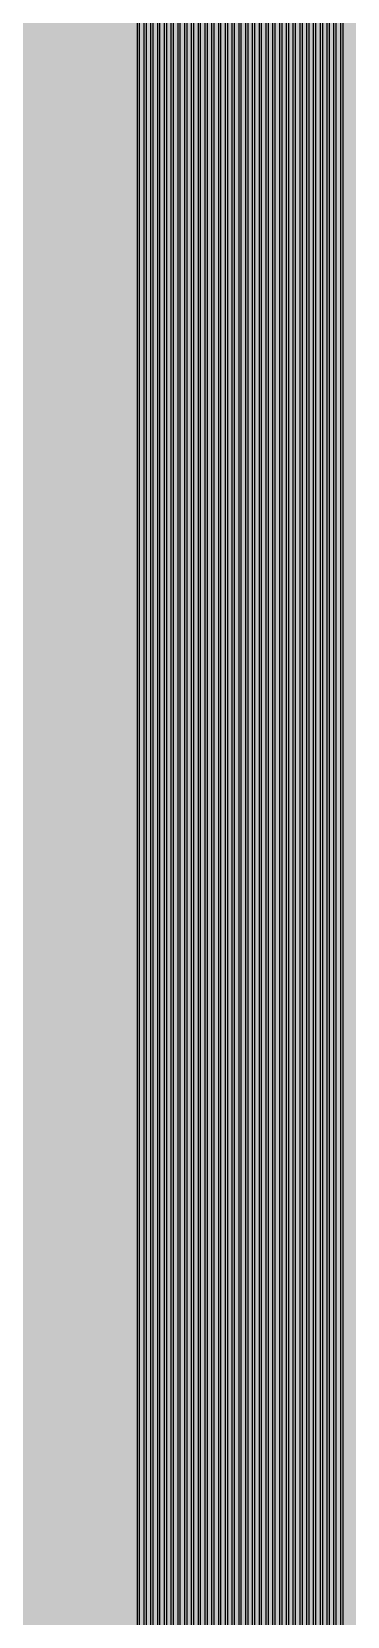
# Model space of a CAD drawing. Header units: metres. Extents: x -7231 to 10969, y -37556 to 1873.
# Drawn here: x -926 to -600, y -4676 to -3039 of the extents above; entities that cross this region are included whole.
import ezdxf

# ---------------------------------------------------------------- set-up
doc = ezdxf.new("R2010")
doc.units = ezdxf.units.M
doc.layers.add('Metal1', color=4, linetype='CONTINUOUS')
doc.layers.add('Polyimide', color=7, linetype='CONTINUOUS')

msp = doc.modelspace()

# ---------------------------------------------------------------- hatches: boundary and pattern name
at = {"layer": 'Polyimide'}
msp.add_hatch(color=7, dxfattribs=at).paths.add_polyline_path([(4065.7, -468), (4066.7, -502), (4068.5, -536), (4071.4, -570), (4075.5, -604), (4081, -638), (4088, -672), (4096.5, -706), (4106.6, -740), (4118.3, -774), (4131.6, -808), (4146.5, -842), (4162.9, -876), (4180.7, -910), (4199.8, -944), (4220.2, -978), (4241.7, -1012), (4264.2, -1046), (4287.5, -1080), (4311.5, -1114), (4336, -1148), (4360.9, -1182), (4385.9, -1216), (4410.9, -1250), (4435.7, -1284), (4460.2, -1318), (4484.2, -1352), (4507.5, -1385.9), (4530, -1419.9), (4551.5, -1453.9), (4571.9, -1487.9), (4591.1, -1521.9), (4608.9, -1555.9), (4625.3, -1589.9), (4640.1, -1623.9), (4653.4, -1657.9), (4665.1, -1691.9), (4675.2, -1725.9), (4683.7, -1759.9), (4690.7, -1793.9), (4696.2, -1827.9), (4700.3, -1861.9), (4703.2, -1895.9), (4705.1, -1929.9), (4706.1, -1963.9), (4706.4, -1997.9), (4706.5, -2031.9), (4706.5, -4793), (4710, -4838.4), (4720.2, -4882.7), (4737.1, -4925), (4760.1, -4964.2), (4788.9, -4999.5), (4822.6, -5030), (4860.5, -5055.1), (4901.8, -5074.2), (4901.8, -5074.2), (4970.7, -5105.2), (5034.7, -5145.3), (5092.8, -5193.5), (5143.8, -5249.2), (5186.9, -5311.2), (5221.2, -5378.4), (5246.2, -5449.7), (5261.4, -5523.7), (5266.5, -5599), (5261.4, -5674.3), (5246.2, -5748.3), (5221.2, -5819.6), (5186.9, -5886.8), (5143.8, -5948.8), (5092.8, -6004.5), (5034.7, -6052.7), (4970.7, -6092.8), (4901.8, -6123.8), (4860.5, -6142.9), (4822.6, -6168), (4788.9, -6198.5), (4760.1, -6233.8), (4737.1, -6273), (4720.2, -6315.3), (4710, -6359.6), (4706.5, -6405), (4706.5, -9221.5), (4710, -9266.9), (4720.2, -9311.2), (4737.1, -9353.5), (4760.1, -9392.7), (4788.9, -9428), (4822.6, -9458.5), (4860.5, -9483.6), (4901.8, -9502.7), (4970.7, -9533.7), (5034.7, -9573.8), (5092.8, -9622), (5143.8, -9677.7), (5186.9, -9739.7), (5221.2, -9806.9), (5246.2, -9878.2), (5261.4, -9952.2), (5266.5, -10027.5), (5261.4, -10102.8), (5246.2, -10176.8), (5221.2, -10248.1), (5186.9, -10315.3), (5143.8, -10377.3), (5092.8, -10433), (5034.7, -10481.2), (4970.7, -10521.3), (4901.8, -10552.3), (4860.5, -10571.4), (4822.6, -10596.5), (4788.9, -10627), (4760.1, -10662.3), (4737.1, -10701.5), (4720.2, -10743.8), (4710, -10788.1), (4706.5, -10833.5), (4706.5, -13650), (4710, -13695.4), (4720.2, -13739.7), (4737.1, -13782), (4760.1, -13821.2), (4788.9, -13856.5), (4822.6, -13887), (4860.5, -13912.1), (4901.8, -13931.2), (4970.7, -13962.2), (5034.7, -14002.2), (5092.8, -14050.5), (5143.8, -14106.2), (5186.9, -14168.2), (5221.2, -14235.4), (5246.2, -14306.7), (5261.4, -14380.7), (5266.5, -14456), (5261.4, -14531.3), (5246.2, -14605.3), (5221.2, -14676.5), (5186.9, -14743.8), (5143.8, -14805.8), (5092.8, -14861.5), (5034.7, -14909.7), (4970.7, -14949.8), (4901.8, -14980.8), (4860.5, -14999.9), (4822.6, -15025), (4788.9, -15055.5), (4760.1, -15090.8), (4737.1, -15130), (4720.2, -15172.3), (4710, -15216.6), (4706.5, -15262), (4706.5, -15456), (4720.9, -15750), (4764.1, -16041.3), (4835.7, -16326.8), (4934.9, -16604), (5060.7, -16870.2), (5212.1, -17122.7), (5387.5, -17359.2), (5585.2, -17577.3), (5803.3, -17775), (6039.8, -17950.4), (6292.3, -18101.8), (6558.4, -18227.6), (6835.6, -18326.8), (7121.2, -18398.3), (7412.4, -18441.5), (7706.5, -18456), (9969, -18456), (10047.4, -18459.8), (10125.1, -18471.4), (10201.2, -18490.4), (10275.2, -18516.9), (10346.1, -18550.5), (10413.5, -18590.8), (10476.5, -18637.6), (10534.7, -18690.3), (10587.4, -18748.5), (10634.2, -18811.5), (10674.5, -18878.9), (10708.1, -18949.8), (10734.6, -19023.8), (10753.6, -19099.9), (10765.2, -19177.6), (10769, -19256), (10769, -20895.8), (10730.2, -20951.4), (10694.6, -21009.1), (10662.2, -21068.6), (10633.2, -21129.9), (10607.6, -21192.7), (10585.5, -21256.7), (10566.9, -21322), (10552, -21388.1), (10540.8, -21455), (10533.4, -21522.3), (10529.6, -21590), (10529.6, -21657.8), (10533.4, -21725.5), (10540.8, -21792.9), (10552, -21859.7), (10566.9, -21925.9), (10585.5, -21991.1), (10607.6, -22055.2), (10633.2, -22117.9), (10662.2, -22179.2), (10694.6, -22238.7), (10730.2, -22296.4), (10769, -22352), (10769, -32454.2), (10728.7, -32510.5), (10691.7, -32568.9), (10658, -32629.3), (10627.8, -32691.6), (10601.2, -32755.4), (10578.2, -32820.7), (10558.9, -32887.1), (10543.4, -32954.5), (10531.8, -33022.7), (10524, -33091.4), (10520.1, -33160.5), (10520.1, -33229.7), (10524, -33298.8), (10531.8, -33367.5), (10543.4, -33435.7), (10558.9, -33503.1), (10578.2, -33569.5), (10601.2, -33634.8), (10627.8, -33698.6), (10658, -33760.8), (10691.7, -33821.3), (10728.7, -33879.7), (10769, -33936), (10769, -36556), (10765.2, -36634.4), (10753.6, -36712.1), (10734.6, -36788.2), (10708.1, -36862.1), (10674.5, -36933.1), (10634.2, -37000.5), (10587.4, -37063.5), (10534.7, -37121.7), (10476.5, -37174.4), (10413.5, -37221.2), (10346.1, -37261.5), (10275.2, -37295.1), (10201.2, -37321.6), (10125.1, -37340.6), (10047.4, -37352.1), (9969, -37356), (-6231, -37356), (-6309.4, -37352.1), (-6387.1, -37340.6), (-6463.2, -37321.6), (-6537.2, -37295.1), (-6608.1, -37261.5), (-6675.5, -37221.2), (-6738.5, -37174.4), (-6796.7, -37121.7), (-6849.4, -37063.5), (-6896.2, -37000.5), (-6936.5, -36933.1), (-6970.1, -36862.1), (-6996.6, -36788.2), (-7015.6, -36712.1), (-7027.2, -36634.4), (-7031, -36556), (-7031, -33936), (-6990.7, -33879.8), (-6953.7, -33821.3), (-6920, -33760.9), (-6889.8, -33698.6), (-6863.2, -33634.8), (-6840.2, -33569.5), (-6820.9, -33503.1), (-6805.4, -33435.7), (-6793.7, -33367.5), (-6785.9, -33298.8), (-6782, -33229.7), (-6782, -33160.5), (-6785.9, -33091.4), (-6793.7, -33022.7), (-6805.4, -32954.5), (-6820.9, -32887.1), (-6840.2, -32820.6), (-6863.2, -32755.4), (-6889.8, -32691.5), (-6920, -32629.3), (-6953.7, -32568.9), (-6990.7, -32510.4), (-7031, -32454.2), (-7031, -22364.8), (-6990.7, -22308.6), (-6953.7, -22250.1), (-6920, -22189.7), (-6889.8, -22127.5), (-6863.2, -22063.6), (-6840.2, -21998.4), (-6820.9, -21931.9), (-6805.4, -21864.5), (-6793.7, -21796.3), (-6785.9, -21727.6), (-6782, -21658.5), (-6782, -21589.3), (-6785.9, -21520.3), (-6793.7, -21451.5), (-6805.4, -21383.3), (-6820.9, -21315.9), (-6840.2, -21249.5), (-6863.2, -21184.2), (-6889.8, -21120.4), (-6920, -21058.1), (-6953.7, -20997.7), (-6990.7, -20939.3), (-7031, -20883), (-7031, -19256), (-7027.2, -19177.6), (-7015.6, -19099.9), (-6996.6, -19023.8), (-6970.1, -18949.8), (-6936.5, -18878.9), (-6896.2, -18811.5), (-6849.4, -18748.5), (-6796.7, -18690.3), (-6738.5, -18637.6), (-6675.5, -18590.8), (-6608.1, -18550.5), (-6537.2, -18516.9), (-6463.2, -18490.4), (-6387.1, -18471.4), (-6309.4, -18459.8), (-6231, -18456), (-3968.5, -18456), (-3674.4, -18441.5), (-3383.2, -18398.3), (-3097.6, -18326.8), (-2820.4, -18227.6), (-2554.3, -18101.8), (-2301.8, -17950.4), (-2065.3, -17775), (-1847.2, -17577.3), (-1649.5, -17359.2), (-1474.1, -17122.7), (-1322.7, -16870.2), (-1196.9, -16604), (-1097.7, -16326.8), (-1026.1, -16041.3), (-982.9, -15750), (-968.5, -15456), (-968.5, -15262), (-972, -15216.6), (-982.2, -15172.3), (-999.1, -15130), (-1022.1, -15090.8), (-1050.9, -15055.5), (-1084.6, -15025), (-1122.5, -14999.9), (-1163.8, -14980.8), (-1232.7, -14949.8), (-1296.7, -14909.7), (-1354.8, -14861.5), (-1405.8, -14805.8), (-1448.9, -14743.8), (-1483.2, -14676.5), (-1508.2, -14605.3), (-1523.4, -14531.3), (-1528.5, -14456), (-1523.4, -14380.7), (-1508.2, -14306.7), (-1483.2, -14235.4), (-1448.9, -14168.2), (-1405.8, -14106.2), (-1354.8, -14050.5), (-1296.7, -14002.2), (-1232.7, -13962.2), (-1163.8, -13931.2), (-1122.5, -13912.1), (-1084.6, -13887), (-1050.9, -13856.5), (-1022.1, -13821.2), (-999.1, -13782), (-982.2, -13739.7), (-972, -13695.4), (-968.5, -13650), (-968.5, -12309.6), (-972, -12264.3), (-982.2, -12219.9), (-999.1, -12177.7), (-1022.1, -12138.5), (-1050.9, -12103.2), (-1084.6, -12072.6), (-1122.5, -12047.5), (-1163.8, -12028.5), (-1232.7, -11997.4), (-1296.7, -11957.4), (-1354.8, -11909.1), (-1405.8, -11853.5), (-1448.9, -11791.5), (-1483.2, -11724.2), (-1508.2, -11653), (-1523.4, -11579), (-1528.5, -11503.7), (-1523.4, -11428.3), (-1508.2, -11354.4), (-1483.2, -11283.1), (-1448.9, -11215.9), (-1405.8, -11153.8), (-1354.8, -11098.2), (-1296.7, -11049.9), (-1232.7, -11009.9), (-1163.8, -10978.8), (-1122.5, -10959.8), (-1084.6, -10934.7), (-1050.9, -10904.1), (-1022.1, -10868.9), (-999.1, -10829.6), (-982.2, -10787.4), (-972, -10743), (-968.5, -10697.7), (-968.5, -9357.3), (-972, -9311.9), (-982.2, -9267.6), (-999.1, -9225.4), (-1022.1, -9186.1), (-1050.9, -9150.8), (-1084.6, -9120.3), (-1122.5, -9095.2), (-1163.8, -9076.2), (-1163.8, -9076.2), (-1232.7, -9045.1), (-1296.7, -9005.1), (-1354.8, -8956.8), (-1405.8, -8901.1), (-1448.9, -8839.1), (-1483.2, -8771.9), (-1508.2, -8700.6), (-1523.4, -8626.7), (-1528.5, -8551.3), (-1523.4, -8476), (-1508.2, -8402), (-1483.2, -8330.8), (-1448.9, -8263.5), (-1405.8, -8201.5), (-1354.8, -8145.9), (-1296.7, -8097.6), (-1232.7, -8057.6), (-1163.8, -8026.5), (-1163.8, -8026.5), (-1122.5, -8007.4), (-1084.6, -7982.4), (-1050.9, -7951.8), (-1022.1, -7916.5), (-999.1, -7877.3), (-982.2, -7835), (-972, -7790.7), (-968.5, -7745.4), (-968.5, -6405), (-972, -6359.6), (-982.2, -6315.3), (-999.1, -6273), (-1022.1, -6233.8), (-1050.9, -6198.5), (-1084.6, -6168), (-1122.5, -6142.9), (-1163.8, -6123.8), (-1163.8, -6123.8), (-1232.7, -6092.8), (-1296.7, -6052.7), (-1354.8, -6004.5), (-1405.8, -5948.8), (-1448.9, -5886.8), (-1483.2, -5819.6), (-1508.2, -5748.3), (-1523.4, -5674.3), (-1528.5, -5599), (-1523.4, -5523.7), (-1508.2, -5449.7), (-1483.2, -5378.4), (-1448.9, -5311.2), (-1405.8, -5249.2), (-1354.8, -5193.5), (-1296.7, -5145.3), (-1232.7, -5105.2), (-1163.8, -5074.2), (-1163.8, -5074.2), (-1122.5, -5055.1), (-1084.6, -5030), (-1050.9, -4999.5), (-1022.1, -4964.2), (-999.1, -4925), (-982.2, -4882.7), (-972, -4838.4), (-968.5, -4793), (-968.5, -2031.9), (-968.4, -1997.9), (-968.1, -1963.9), (-967.1, -1929.9), (-965.2, -1895.9), (-962.2, -1861.9), (-958, -1827.9), (-952.4, -1793.9), (-945.3, -1759.9), (-936.6, -1725.9), (-926.4, -1691.9), (-914.4, -1657.9), (-900.9, -1623.9), (-885.7, -1589.9), (-869.1, -1555.9), (-850.9, -1521.9), (-831.4, -1487.9), (-810.6, -1453.9), (-788.7, -1419.9), (-765.8, -1385.9), (-742.1, -1352), (-717.6, -1318), (-692.7, -1284), (-667.4, -1250), (-641.9, -1216), (-616.4, -1182), (-591.1, -1148), (-566.1, -1114), (-541.7, -1080), (-517.9, -1046), (-495, -1012), (-473.1, -978), (-452.4, -944), (-432.8, -910), (-414.7, -876), (-398, -842), (-382.9, -808), (-369.3, -774), (-357.4, -740), (-347.1, -706), (-338.4, -672), (-331.3, -638), (-325.7, -604), (-321.5, -570), (-318.6, -536), (-316.7, -502), (-315.7, -468), (-315.3, -434), (-315.2, -400), (-315.2, 401), (-315.2, 451), (-315.2, 1644), (-270.2, 1644), (-270, 1637.1), (-269.4, 1630.3), (-268.2, 1623.5), (-266.7, 1616.8), (-264.7, 1610.2), (-262.3, 1603.8), (-259.4, 1597.6), (-256.2, 1591.5), (-252.6, 1585.7), (-248.6, 1580.1), (-244.2, 1574.8), (-239.5, 1569.8), (-234.5, 1565.1), (-229.2, 1560.7), (-223.6, 1556.7), (-217.8, 1553.1), (-211.7, 1549.8), (-205.4, 1547), (-199, 1544.6), (-192.4, 1542.6), (-185.7, 1541), (-179, 1539.9), (-172.1, 1539.2), (-165.2, 1539), (-158.4, 1539.2), (-151.5, 1539.9), (-144.8, 1541), (-138.1, 1542.6), (-131.5, 1544.6), (-125.1, 1547), (-118.8, 1549.8), (-112.8, 1553.1), (-106.9, 1556.7), (-101.3, 1560.7), (-96, 1565.1), (-91, 1569.8), (-86.3, 1574.8), (-81.9, 1580.1), (-77.9, 1585.7), (-74.3, 1591.5), (-71.1, 1597.6), (-68.2, 1603.8), (-65.8, 1610.2), (-63.8, 1616.8), (-62.3, 1623.5), (-61.1, 1630.3), (-60.5, 1637.1), (-60.2, 1644), (1853, 1644), (1853, 1573), (3815.2, 1573), (3815.5, 1579.5), (3816.1, 1586.1), (3817.2, 1592.5), (3818.7, 1598.9), (3820.6, 1605.1), (3822.9, 1611.3), (3825.6, 1617.2), (3828.6, 1623), (3832.1, 1628.6), (3835.9, 1633.9), (3840.1, 1638.9), (3844.5, 1643.7), (3849.3, 1648.2), (3854.4, 1652.3), (3859.7, 1656.1), (3865.2, 1659.6), (3871, 1662.7), (3877, 1665.4), (3883.1, 1667.7), (3889.4, 1669.6), (3895.7, 1671.1), (3902.2, 1672.1), (3908.7, 1672.8), (3915.2, 1673), (3921.8, 1672.8), (3928.3, 1672.1), (3934.8, 1671.1), (3941.1, 1669.6), (3947.4, 1667.7), (3953.5, 1665.4), (3959.5, 1662.7), (3965.2, 1659.6), (3970.8, 1656.1), (3976.1, 1652.3), (3981.2, 1648.2), (3986, 1643.7), (3990.4, 1638.9), (3994.6, 1633.9), (3998.4, 1628.6), (4001.9, 1623), (4004.9, 1617.2), (4007.6, 1611.3), (4009.9, 1605.1), (4011.8, 1598.9), (4013.3, 1592.5), (4014.4, 1586.1), (4015, 1579.5), (4015.2, 1573), (4065.2, 1573), (4065.2, 451), (4065.2, 401), (4065.2, -400), (4065.3, -434), (4065.7, -468)])

# ---------------------------------------------------------------- linework, layer by layer
at = {"layer": 'Metal1'}
for points in [[(-816.5, -16631.9), (-816.5, -2031.6), (-785.4, -1987.3), (-754.5, -1943.3), (-723.6, -1899.3), (-692.6, -1855.3), (-661.7, -1811.2), (-630.8, -1767.2), (-599.9, -1723.2), (-569.8, -1679.2), (-540.6, -1635.2), (-512.3, -1591.2), (-484.9, -1547.2), (-458.4, -1503.2), (-432.7, -1459.2), (-407.9, -1415.2), (-383.9, -1371.2)], [(-382.1, -1372.1), (-406.1, -1416.1), (-431, -1460.2), (-456.7, -1504.2), (-483.2, -1548.2), (-510.6, -1592.3), (-539, -1636.3), (-568.2, -1680.3), (-598.3, -1724.4), (-629.2, -1768.4), (-660.1, -1812.4), (-691, -1856.4), (-721.9, -1900.4), (-752.8, -1944.5), (-783.8, -1988.5), (-814.5, -2032.2), (-814.5, -16631.9)], [(-809.5, -16631.9), (-809.5, -2031.6), (-778.5, -1987.3), (-747.7, -1943.3), (-716.8, -1899.3), (-686, -1855.3), (-655.2, -1811.2), (-624.4, -1767.2), (-593.6, -1723.2), (-563.6, -1679.2), (-534.5, -1635.2), (-506.3, -1591.2), (-479, -1547.2), (-452.5, -1503.2), (-426.9, -1459.2), (-402.2, -1415.2), (-378.2, -1371.2)], [(-376.5, -1372.1), (-400.4, -1416.1), (-425.2, -1460.2), (-450.8, -1504.2), (-477.2, -1548.2), (-504.6, -1592.3), (-532.8, -1636.3), (-561.9, -1680.3), (-592, -1724.3), (-622.7, -1768.4), (-653.6, -1812.4), (-684.4, -1856.4), (-715.2, -1900.4), (-746, -1944.5), (-776.9, -1988.5), (-807.5, -2032.2), (-807.5, -16631.9)], [(-802.5, -16631.9), (-802.5, -2031.6), (-771.6, -1987.3), (-740.9, -1943.3), (-710.1, -1899.3), (-679.4, -1855.3), (-648.7, -1811.2), (-618, -1767.2), (-587.3, -1723.2), (-557.4, -1679.2), (-528.3, -1635.2), (-500.2, -1591.2), (-473, -1547.2), (-446.6, -1503.2), (-421.1, -1459.2), (-396.4, -1415.2), (-372.6, -1371.2)], [(-370.8, -1372.1), (-394.7, -1416.1), (-419.4, -1460.2), (-444.9, -1504.2), (-471.3, -1548.2), (-498.5, -1592.3), (-526.7, -1636.3), (-555.7, -1680.3), (-585.6, -1724.3), (-616.3, -1768.4), (-647, -1812.4), (-677.8, -1856.4), (-708.5, -1900.4), (-739.2, -1944.4), (-770, -1988.5), (-800.5, -2032.2), (-800.5, -16631.9)], [(-795.5, -16631.9), (-795.5, -2031.6), (-764.7, -1987.3), (-734.1, -1943.3), (-703.4, -1899.3), (-672.8, -1855.3), (-642.2, -1811.2), (-611.5, -1767.2), (-581, -1723.2), (-551.1, -1679.2), (-522.2, -1635.2), (-494.2, -1591.2), (-467, -1547.2), (-440.7, -1503.2), (-415.3, -1459.2), (-390.7, -1415.2), (-366.9, -1371.2)], [(-365.2, -1372.1), (-388.9, -1416.1), (-413.5, -1460.2), (-439, -1504.2), (-465.3, -1548.2), (-492.5, -1592.3), (-520.5, -1636.3), (-549.5, -1680.3), (-579.3, -1724.3), (-609.9, -1768.4), (-640.5, -1812.4), (-671.2, -1856.4), (-701.8, -1900.4), (-732.4, -1944.4), (-763, -1988.5), (-793.5, -2032.2), (-793.5, -16631.9)], [(-788.5, -16631.9), (-788.5, -2031.6), (-757.8, -1987.3), (-727.2, -1943.3), (-696.7, -1899.3), (-666.2, -1855.3), (-635.6, -1811.2), (-605.1, -1767.2), (-574.6, -1723.2), (-544.9, -1679.2), (-516.1, -1635.2), (-488.1, -1591.2), (-461, -1547.2), (-434.8, -1503.2), (-409.5, -1459.2), (-385, -1415.2), (-361.3, -1371.2)], [(-359.5, -1372.1), (-383.2, -1416.1), (-407.7, -1460.2), (-433.1, -1504.2), (-459.3, -1548.2), (-486.4, -1592.3), (-514.4, -1636.3), (-543.2, -1680.3), (-573, -1724.3), (-603.5, -1768.4), (-634, -1812.4), (-664.5, -1856.4), (-695.1, -1900.4), (-725.6, -1944.4), (-756.1, -1988.5), (-786.5, -2032.2), (-786.5, -16631.9)], [(-781.5, -16631.9), (-781.5, -2031.6), (-750.9, -1987.3), (-720.4, -1943.3), (-690, -1899.3), (-659.6, -1855.3), (-629.1, -1811.3), (-598.7, -1767.2), (-568.3, -1723.2), (-538.7, -1679.2), (-509.9, -1635.2), (-482.1, -1591.2), (-455.1, -1547.2), (-428.9, -1503.2), (-403.7, -1459.2), (-379.2, -1415.2), (-355.6, -1371.2)], [(-353.8, -1372.1), (-377.5, -1416.1), (-401.9, -1460.2), (-427.2, -1504.2), (-453.4, -1548.2), (-480.4, -1592.3), (-508.2, -1636.3), (-537, -1680.3), (-566.7, -1724.3), (-597, -1768.4), (-627.5, -1812.4), (-657.9, -1856.4), (-688.4, -1900.4), (-718.8, -1944.4), (-749.2, -1988.5), (-779.5, -2032.2), (-779.5, -16631.9)], [(-774.5, -16631.9), (-774.5, -2031.6), (-744, -1987.3), (-713.6, -1943.3), (-683.3, -1899.3), (-652.9, -1855.3), (-622.6, -1811.3), (-592.3, -1767.2), (-562, -1723.2), (-532.4, -1679.2), (-503.8, -1635.2), (-476, -1591.2), (-449.1, -1547.2), (-423.1, -1503.2), (-397.9, -1459.2), (-373.5, -1415.2), (-350, -1371.2)], [(-348.2, -1372.1), (-371.7, -1416.1), (-396.1, -1460.2), (-421.3, -1504.2), (-447.4, -1548.2), (-474.3, -1592.3), (-502.1, -1636.3), (-530.8, -1680.3), (-560.3, -1724.3), (-590.6, -1768.4), (-621, -1812.4), (-651.3, -1856.4), (-681.6, -1900.4), (-712, -1944.4), (-742.3, -1988.5), (-772.5, -2032.2), (-772.5, -16631.9)], [(-767.5, -16631.9), (-767.5, -2031.6), (-737.1, -1987.3), (-706.8, -1943.3), (-676.6, -1899.3), (-646.3, -1855.3), (-616.1, -1811.3), (-585.8, -1767.2), (-555.6, -1723.2), (-526.2, -1679.2), (-497.6, -1635.2), (-469.9, -1591.2), (-443.1, -1547.2), (-417.2, -1503.2), (-392, -1459.2), (-367.8, -1415.2), (-344.3, -1371.2)], [(-342.5, -1372.1), (-366, -1416.1), (-390.3, -1460.2), (-415.4, -1504.2), (-441.4, -1548.2), (-468.2, -1592.3), (-495.9, -1636.3), (-524.5, -1680.3), (-554, -1724.3), (-584.2, -1768.4), (-614.4, -1812.4), (-644.7, -1856.4), (-674.9, -1900.4), (-705.2, -1944.4), (-735.4, -1988.5), (-765.5, -2032.2), (-765.5, -16631.9)], [(-760.5, -16631.9), (-760.5, -2031.6), (-730.2, -1987.3), (-700, -1943.3), (-669.9, -1899.3), (-639.7, -1855.3), (-609.6, -1811.3), (-579.4, -1767.2), (-549.3, -1723.2), (-520, -1679.2), (-491.5, -1635.2), (-463.9, -1591.2), (-437.2, -1547.2), (-411.3, -1503.2), (-386.2, -1459.2), (-362, -1415.2), (-338.6, -1371.2)], [(-336.9, -1372.1), (-360.3, -1416.1), (-384.5, -1460.2), (-409.5, -1504.2), (-435.4, -1548.2), (-462.2, -1592.2), (-489.8, -1636.3), (-518.3, -1680.3), (-547.7, -1724.3), (-577.8, -1768.4), (-607.9, -1812.4), (-638.1, -1856.4), (-668.2, -1900.4), (-698.4, -1944.4), (-728.5, -1988.5), (-758.5, -2032.2), (-758.5, -16631.9)], [(-753.5, -16631.9), (-753.5, -2031.6), (-723.3, -1987.3), (-693.2, -1943.3), (-663.2, -1899.3), (-633.1, -1855.3), (-603, -1811.3), (-573, -1767.2), (-543, -1723.2), (-513.7, -1679.2), (-485.3, -1635.2), (-457.8, -1591.2), (-431.2, -1547.2), (-405.4, -1503.2), (-380.4, -1459.2), (-356.3, -1415.2), (-333, -1371.2)], [(-331.2, -1372.1), (-354.5, -1416.1), (-378.7, -1460.2), (-403.7, -1504.2), (-429.5, -1548.2), (-456.1, -1592.2), (-483.6, -1636.3), (-512, -1680.3), (-541.3, -1724.3), (-571.3, -1768.4), (-601.4, -1812.4), (-631.4, -1856.4), (-661.5, -1900.4), (-691.6, -1944.4), (-721.6, -1988.5), (-751.5, -2032.2), (-751.5, -16631.9)], [(-746.5, -16631.9), (-746.5, -2031.6), (-716.4, -1987.3), (-686.4, -1943.3), (-656.4, -1899.3), (-626.5, -1855.3), (-596.5, -1811.3), (-566.6, -1767.2), (-536.7, -1723.2), (-507.5, -1679.2), (-479.2, -1635.2), (-451.8, -1591.2), (-425.2, -1547.2), (-399.5, -1503.2), (-374.6, -1459.2), (-350.6, -1415.2), (-327.3, -1371.2)], [(-325.5, -1372.1), (-348.8, -1416.1), (-372.9, -1460.2), (-397.8, -1504.2), (-423.5, -1548.2), (-450.1, -1592.2), (-477.5, -1636.3), (-505.8, -1680.3), (-535, -1724.3), (-564.9, -1768.4), (-594.9, -1812.4), (-624.8, -1856.4), (-654.8, -1900.4), (-684.8, -1944.4), (-714.7, -1988.5), (-744.5, -2032.2), (-744.5, -16631.9)], [(-739.5, -16631.9), (-739.5, -2031.6), (-709.5, -1987.3), (-679.6, -1943.3), (-649.7, -1899.3), (-619.9, -1855.3), (-590, -1811.3), (-560.1, -1767.2), (-530.3, -1723.2), (-501.3, -1679.2), (-473, -1635.2), (-445.7, -1591.2), (-419.2, -1547.2), (-393.6, -1503.2), (-368.8, -1459.2), (-344.8, -1415.2), (-321.7, -1371.2)], [(-319.9, -1372.1), (-343.1, -1416.1), (-367.1, -1460.2), (-391.9, -1504.2), (-417.5, -1548.2), (-444, -1592.2), (-471.4, -1636.3), (-499.6, -1680.3), (-528.7, -1724.3), (-558.5, -1768.4), (-588.3, -1812.4), (-618.2, -1856.4), (-648.1, -1900.4), (-677.9, -1944.4), (-707.8, -1988.5), (-737.5, -2032.2), (-737.5, -16631.9)], [(-732.5, -16631.9), (-732.5, -2031.6), (-702.6, -1987.3), (-672.8, -1943.3), (-643, -1899.3), (-613.3, -1855.3), (-583.5, -1811.3), (-553.7, -1767.2), (-524, -1723.2), (-495, -1679.2), (-466.9, -1635.2), (-439.7, -1591.2), (-413.3, -1547.2), (-387.7, -1503.2), (-363, -1459.2), (-339.1, -1415.2), (-316, -1371.2)], [(-314.2, -1372.1), (-337.3, -1416.1), (-361.2, -1460.2), (-386, -1504.2), (-411.5, -1548.2), (-438, -1592.2), (-465.2, -1636.3), (-493.3, -1680.3), (-522.3, -1724.3), (-552.1, -1768.4), (-581.8, -1812.4), (-611.6, -1856.4), (-641.4, -1900.4), (-671.1, -1944.4), (-700.9, -1988.5), (-730.5, -2032.2), (-730.5, -16631.9)], [(-725.5, -16631.9), (-725.5, -2031.6), (-695.7, -1987.3), (-666, -1943.3), (-636.3, -1899.3), (-606.6, -1855.3), (-577, -1811.3), (-547.3, -1767.2), (-517.7, -1723.2), (-488.8, -1679.2), (-460.8, -1635.2), (-433.6, -1591.2), (-407.3, -1547.2), (-381.8, -1503.2), (-357.2, -1459.2), (-333.4, -1415.2), (-310.3, -1371.2)], [(-308.6, -1372.1), (-331.6, -1416.1), (-355.4, -1460.1), (-380.1, -1504.2), (-405.6, -1548.2), (-431.9, -1592.2), (-459.1, -1636.3), (-487.1, -1680.3), (-516, -1724.3), (-545.6, -1768.4), (-575.3, -1812.4), (-605, -1856.4), (-634.7, -1900.4), (-664.3, -1944.4), (-694, -1988.5), (-723.5, -2032.2), (-723.5, -16631.9)], [(-718.5, -16631.9), (-718.5, -2031.6), (-688.7, -1987.3), (-659.1, -1943.3), (-629.4, -1899.3), (-599.8, -1855.3), (-570.2, -1811.3), (-540.5, -1767.2), (-510.9, -1723.2), (-482.1, -1679.2), (-454.1, -1635.2), (-427, -1591.2), (-400.7, -1547.2), (-375.3, -1503.2), (-350.7, -1459.2), (-326.9, -1415.2), (-303.9, -1371.2)], [(-302.1, -1372.1), (-325.1, -1416.1), (-348.9, -1460.1), (-373.5, -1504.2), (-399, -1548.2), (-425.3, -1592.2), (-452.4, -1636.3), (-480.4, -1680.3), (-509.3, -1724.3), (-538.9, -1768.4), (-568.5, -1812.4), (-598.1, -1856.4), (-627.8, -1900.4), (-657.4, -1944.4), (-687, -1988.5), (-716.5, -2032.2), (-716.5, -16631.9)], [(-711.5, -16631.9), (-711.5, -2031.6), (-681.7, -1987.3), (-652.1, -1943.3), (-622.5, -1899.3), (-592.9, -1855.3), (-563.3, -1811.3), (-533.6, -1767.2), (-504.1, -1723.2), (-475.2, -1679.2), (-447.3, -1635.2), (-420.2, -1591.2), (-393.9, -1547.2), (-368.5, -1503.2), (-343.9, -1459.2), (-320.1, -1415.2), (-297.1, -1371.2)], [(-295.4, -1372.1), (-318.4, -1416.1), (-342.1, -1460.1), (-366.8, -1504.2), (-392.2, -1548.2), (-418.5, -1592.2), (-445.6, -1636.3), (-473.6, -1680.3), (-502.4, -1724.3), (-532, -1768.4), (-561.6, -1812.4), (-591.2, -1856.4), (-620.8, -1900.4), (-650.4, -1944.4), (-680.1, -1988.5), (-709.5, -2032.2), (-709.5, -16631.9)], [(-704.5, -16631.9), (-704.5, -2031.6), (-674.8, -1987.3), (-645.3, -1943.3), (-615.8, -1899.3), (-586.3, -1855.3), (-556.7, -1811.3), (-527.2, -1767.2), (-497.8, -1723.2), (-469, -1679.2), (-441.1, -1635.2), (-414.1, -1591.2), (-387.9, -1547.2), (-362.6, -1503.2), (-338.1, -1459.2), (-314.4, -1415.2), (-291.5, -1371.2)], [(-289.7, -1372.1), (-312.6, -1416.1), (-336.3, -1460.1), (-360.9, -1504.2), (-386.2, -1548.2), (-412.4, -1592.2), (-439.4, -1636.3), (-467.3, -1680.3), (-496.1, -1724.3), (-525.5, -1768.4), (-555.1, -1812.4), (-584.6, -1856.4), (-614.1, -1900.4), (-643.6, -1944.4), (-673.1, -1988.5), (-702.5, -2032.2), (-702.5, -16631.9)], [(-697.5, -16631.9), (-697.5, -2031.6), (-667.9, -1987.3), (-638.5, -1943.3), (-609.1, -1899.3), (-579.6, -1855.3), (-550.2, -1811.3), (-520.8, -1767.2), (-491.4, -1723.2), (-462.8, -1679.2), (-435, -1635.2), (-408.1, -1591.2), (-382, -1547.2), (-356.7, -1503.2), (-332.3, -1459.2), (-308.7, -1415.2), (-285.8, -1371.2)], [(-284, -1372.1), (-306.9, -1416.1), (-330.5, -1460.1), (-355, -1504.2), (-380.2, -1548.2), (-406.3, -1592.2), (-433.3, -1636.3), (-461.1, -1680.3), (-489.8, -1724.3), (-519.1, -1768.4), (-548.5, -1812.4), (-578, -1856.4), (-607.4, -1900.4), (-636.8, -1944.4), (-666.2, -1988.5), (-695.5, -2032.2), (-695.5, -16631.9)], [(-690.5, -16631.9), (-690.5, -2031.6), (-661, -1987.3), (-631.7, -1943.3), (-602.3, -1899.3), (-573, -1855.3), (-543.7, -1811.3), (-514.4, -1767.2), (-485.1, -1723.2), (-456.5, -1679.2), (-428.8, -1635.2), (-402, -1591.2), (-376, -1547.2), (-350.8, -1503.2), (-326.5, -1459.2), (-302.9, -1415.2), (-280.2, -1371.2)], [(-278.4, -1372.1), (-301.2, -1416.1), (-324.7, -1460.1), (-349.1, -1504.2), (-374.3, -1548.2), (-400.3, -1592.2), (-427.1, -1636.3), (-454.8, -1680.3), (-483.4, -1724.3), (-512.7, -1768.4), (-542, -1812.4), (-571.4, -1856.4), (-600.7, -1900.4), (-630, -1944.4), (-659.3, -1988.5), (-688.5, -2032.2), (-688.5, -16631.9)], [(-683.5, -16631.9), (-683.5, -2031.6), (-654.1, -1987.3), (-624.9, -1943.3), (-595.6, -1899.3), (-566.4, -1855.3), (-537.2, -1811.3), (-507.9, -1767.2), (-478.8, -1723.2), (-450.3, -1679.2), (-422.7, -1635.2), (-395.9, -1591.2), (-370, -1547.2), (-344.9, -1503.2), (-320.7, -1459.2), (-297.2, -1415.2), (-274.5, -1371.2)], [(-272.7, -1372.1), (-295.4, -1416.1), (-318.9, -1460.1), (-343.2, -1504.2), (-368.3, -1548.2), (-394.2, -1592.2), (-421, -1636.3), (-448.6, -1680.3), (-477.1, -1724.3), (-506.3, -1768.4), (-535.5, -1812.4), (-564.7, -1856.4), (-594, -1900.4), (-623.2, -1944.4), (-652.4, -1988.4), (-681.5, -2032.2), (-681.5, -16631.9)], [(-676.5, -16631.9), (-676.5, -2031.6), (-647.2, -1987.3), (-618.1, -1943.3), (-588.9, -1899.3), (-559.8, -1855.3), (-530.7, -1811.3), (-501.5, -1767.2), (-472.4, -1723.2), (-444.1, -1679.2), (-416.6, -1635.2), (-389.9, -1591.2), (-364.1, -1547.2), (-339, -1503.2), (-314.9, -1459.2), (-291.5, -1415.2), (-268.9, -1371.2)], [(-267.1, -1372.1), (-289.7, -1416.1), (-313.1, -1460.1), (-337.3, -1504.2), (-362.3, -1548.2), (-388.2, -1592.2), (-414.8, -1636.3), (-442.4, -1680.3), (-470.8, -1724.3), (-499.8, -1768.4), (-529, -1812.4), (-558.1, -1856.4), (-587.3, -1900.4), (-616.4, -1944.4), (-645.5, -1988.4), (-674.5, -2032.2), (-674.5, -16631.9)], [(-669.5, -16631.9), (-669.5, -2031.6), (-640.3, -1987.3), (-611.3, -1943.3), (-582.2, -1899.3), (-553.2, -1855.3), (-524.1, -1811.3), (-495.1, -1767.3), (-466.1, -1723.2), (-437.8, -1679.2), (-410.4, -1635.2), (-383.8, -1591.2), (-358.1, -1547.2), (-333.2, -1503.2), (-309, -1459.2), (-285.7, -1415.2), (-263.2, -1371.2)], [(-261.4, -1372.1), (-284, -1416.1), (-307.3, -1460.1), (-331.4, -1504.2), (-356.3, -1548.2), (-382.1, -1592.2), (-408.7, -1636.3), (-436.1, -1680.3), (-464.4, -1724.3), (-493.4, -1768.4), (-522.5, -1812.4), (-551.5, -1856.4), (-580.5, -1900.4), (-609.6, -1944.4), (-638.6, -1988.4), (-667.5, -2032.2), (-667.5, -16631.9)], [(-662.5, -16631.9), (-662.5, -2031.6), (-633.4, -1987.3), (-604.4, -1943.3), (-575.5, -1899.3), (-546.6, -1855.3), (-517.6, -1811.3), (-488.7, -1767.3), (-459.8, -1723.2), (-431.6, -1679.2), (-404.3, -1635.2), (-377.8, -1591.2), (-352.1, -1547.2), (-327.3, -1503.2), (-303.2, -1459.2), (-280, -1415.2), (-257.5, -1371.2)], [(-255.8, -1372.1), (-278.2, -1416.1), (-301.5, -1460.1), (-325.5, -1504.2), (-350.4, -1548.2), (-376.1, -1592.2), (-402.6, -1636.3), (-429.9, -1680.3), (-458.1, -1724.3), (-487, -1768.3), (-515.9, -1812.4), (-544.9, -1856.4), (-573.8, -1900.4), (-602.8, -1944.4), (-631.7, -1988.4), (-660.5, -2032.2), (-660.5, -16631.9)], [(-655.5, -16631.9), (-655.5, -2031.6), (-626.5, -1987.3), (-597.6, -1943.3), (-568.8, -1899.3), (-539.9, -1855.3), (-511.1, -1811.3), (-482.2, -1767.3), (-453.5, -1723.2), (-425.4, -1679.2), (-398.1, -1635.2), (-371.7, -1591.2), (-346.1, -1547.2), (-321.4, -1503.2), (-297.4, -1459.2), (-274.3, -1415.2), (-251.9, -1371.2)], [(-250.1, -1372.1), (-272.5, -1416.1), (-295.7, -1460.1), (-319.6, -1504.2), (-344.4, -1548.2), (-370, -1592.2), (-396.4, -1636.3), (-423.7, -1680.3), (-451.8, -1724.3), (-480.6, -1768.3), (-509.4, -1812.4), (-538.3, -1856.4), (-567.1, -1900.4), (-596, -1944.4), (-624.8, -1988.4), (-653.5, -2032.2), (-653.5, -16631.9)], [(-648.5, -16631.9), (-648.5, -2031.6), (-619.6, -1987.3), (-590.8, -1943.3), (-562.1, -1899.3), (-533.3, -1855.3), (-504.6, -1811.3), (-475.8, -1767.3), (-447.1, -1723.2), (-419.1, -1679.2), (-392, -1635.2), (-365.7, -1591.2), (-340.2, -1547.2), (-315.5, -1503.2), (-291.6, -1459.2), (-268.5, -1415.2), (-246.2, -1371.2)], [(-244.4, -1372.1), (-266.7, -1416.1), (-289.8, -1460.1), (-313.7, -1504.2), (-338.4, -1548.2), (-363.9, -1592.2), (-390.3, -1636.3), (-417.4, -1680.3), (-445.4, -1724.3), (-474.1, -1768.3), (-502.9, -1812.4), (-531.7, -1856.4), (-560.4, -1900.4), (-589.2, -1944.4), (-617.9, -1988.4), (-646.5, -2032.2), (-646.5, -16631.9)], [(-641.5, -16631.9), (-641.5, -2031.6), (-612.7, -1987.4), (-584, -1943.3), (-555.4, -1899.3), (-526.7, -1855.3), (-498.1, -1811.3), (-469.4, -1767.3), (-440.8, -1723.2), (-412.9, -1679.2), (-385.8, -1635.2), (-359.6, -1591.2), (-334.2, -1547.2), (-309.6, -1503.2), (-285.8, -1459.2), (-262.8, -1415.2), (-240.6, -1371.2)], [(-238.8, -1372.1), (-261, -1416.1), (-284, -1460.1), (-307.8, -1504.2), (-332.5, -1548.2), (-357.9, -1592.2), (-384.1, -1636.3), (-411.2, -1680.3), (-439.1, -1724.3), (-467.7, -1768.3), (-496.4, -1812.4), (-525, -1856.4), (-553.7, -1900.4), (-582.3, -1944.4), (-611, -1988.4), (-639.5, -2032.2), (-639.5, -16631.9)], [(-634.5, -16631.9), (-634.5, -2031.6), (-605.8, -1987.4), (-577.2, -1943.3), (-548.7, -1899.3), (-520.1, -1855.3), (-491.5, -1811.3), (-463, -1767.3), (-434.5, -1723.2), (-406.7, -1679.2), (-379.7, -1635.2), (-353.5, -1591.2), (-328.2, -1547.2), (-303.7, -1503.2), (-280, -1459.2), (-257.1, -1415.2), (-234.9, -1371.2)], [(-233.1, -1372.1), (-255.3, -1416.1), (-278.2, -1460.1), (-302, -1504.2), (-326.5, -1548.2), (-351.8, -1592.2), (-378, -1636.3), (-405, -1680.3), (-432.8, -1724.3), (-461.3, -1768.3), (-489.9, -1812.4), (-518.4, -1856.4), (-547, -1900.4), (-575.5, -1944.4), (-604.1, -1988.4), (-632.5, -2032.2), (-632.5, -16631.9)], [(-627.5, -16631.9), (-627.5, -2031.6), (-598.9, -1987.4), (-570.4, -1943.3), (-541.9, -1899.3), (-513.5, -1855.3), (-485, -1811.3), (-456.5, -1767.3), (-428.1, -1723.2), (-400.4, -1679.2), (-373.5, -1635.2), (-347.5, -1591.2), (-322.3, -1547.2), (-297.8, -1503.2), (-274.2, -1459.2), (-251.3, -1415.2), (-229.2, -1371.2)], [(-227.5, -1372.1), (-249.5, -1416.1), (-272.4, -1460.1), (-296.1, -1504.2), (-320.5, -1548.2), (-345.8, -1592.2), (-371.8, -1636.3), (-398.7, -1680.3), (-426.5, -1724.3), (-454.9, -1768.3), (-483.3, -1812.4), (-511.8, -1856.4), (-540.3, -1900.4), (-568.7, -1944.4), (-597.2, -1988.4), (-625.5, -2032.2), (-625.5, -16631.9)], [(-620.5, -16631.9), (-620.5, -2031.6), (-592, -1987.4), (-563.6, -1943.3), (-535.2, -1899.3), (-506.9, -1855.3), (-478.5, -1811.3), (-450.1, -1767.3), (-421.8, -1723.2), (-394.2, -1679.2), (-367.4, -1635.2), (-341.4, -1591.2), (-316.3, -1547.2), (-291.9, -1503.2), (-268.4, -1459.2), (-245.6, -1415.2), (-223.6, -1371.2)], [(-221.8, -1372.1), (-243.8, -1416.1), (-266.6, -1460.1), (-290.2, -1504.2), (-314.5, -1548.2), (-339.7, -1592.2), (-365.7, -1636.3), (-392.5, -1680.3), (-420.1, -1724.3), (-448.4, -1768.3), (-476.8, -1812.4), (-505.2, -1856.4), (-533.6, -1900.4), (-561.9, -1944.4), (-590.3, -1988.4), (-618.5, -2032.2), (-618.5, -16631.9)], [(-613.5, -16631.9), (-613.5, -2031.6), (-585, -1987.4), (-556.7, -1943.3), (-528.3, -1899.3), (-500, -1855.3), (-471.7, -1811.3), (-443.4, -1767.3), (-415.1, -1723.2), (-387.5, -1679.2), (-360.7, -1635.2), (-334.8, -1591.2), (-309.7, -1547.2), (-285.4, -1503.2), (-261.9, -1459.2), (-239.1, -1415.2), (-217.1, -1371.2)], [(-215.3, -1372.1), (-237.3, -1416.1), (-260.1, -1460.1), (-283.6, -1504.2), (-307.9, -1548.2), (-333.1, -1592.2), (-359, -1636.3), (-385.8, -1680.3), (-413.4, -1724.3), (-441.7, -1768.3), (-470, -1812.4), (-498.3, -1856.4), (-526.7, -1900.4), (-555, -1944.4), (-583.3, -1988.4), (-611.5, -2032.2), (-611.5, -16631.9)], [(-606.5, -16631.9), (-606.5, -2031.6), (-578, -1987.4), (-549.7, -1943.3), (-521.4, -1899.3), (-493.1, -1855.3), (-464.8, -1811.3), (-436.5, -1767.3), (-408.2, -1723.2), (-380.6, -1679.2), (-353.9, -1635.2), (-328, -1591.2), (-302.9, -1547.2), (-278.6, -1503.2), (-255.1, -1459.2), (-232.4, -1415.2), (-210.4, -1371.2)], [(-208.6, -1372.1), (-230.6, -1416.1), (-253.3, -1460.1), (-276.8, -1504.2), (-301.2, -1548.2), (-326.3, -1592.2), (-352.2, -1636.3), (-378.9, -1680.3), (-406.5, -1724.3), (-434.8, -1768.3), (-463.1, -1812.4), (-491.4, -1856.4), (-519.7, -1900.4), (-548, -1944.4), (-576.3, -1988.4), (-604.5, -2032.2), (-604.5, -16631.9)]]:
    msp.add_lwpolyline(points, dxfattribs=at)

doc.saveas('drawing.dxf')
